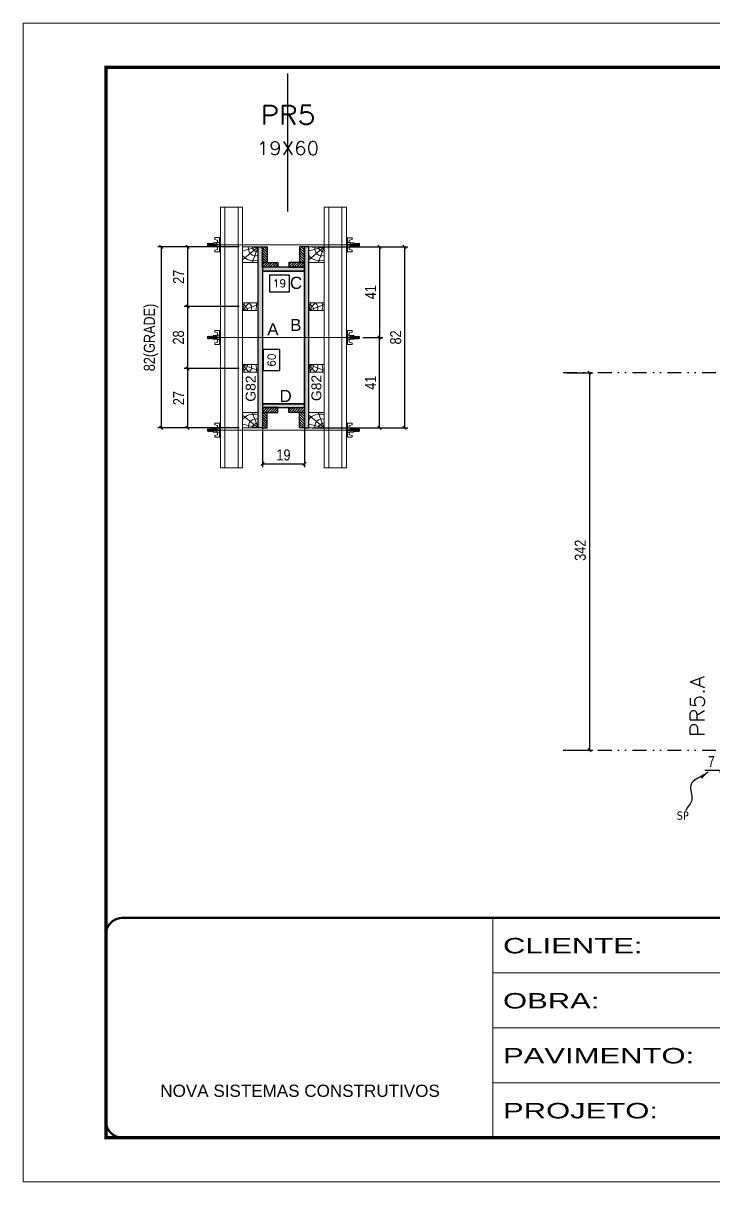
# Model space of a CAD drawing. Extents: x 2102 to 8383, y -13264 to 2718.
# Drawn here: x 3687 to 4313, y -8670 to -7620 of the extents above; entities that cross this region are included whole.
import ezdxf
from ezdxf.enums import TextEntityAlignment as Align

# ---------------------------------------------------------------- set-up
doc = ezdxf.new("R2010")
doc.units = 0
for name, pattern in [('CONTINUO', [0]), ('DASHED', [0.75, 0.5, -0.25]), ('DIVIDE2', [0.625, 0.25, -0.125, 0, -0.125, 0, -0.125]), ('HIDDEN', [0.375, 0.25, -0.125])]:
    doc.linetypes.add(name, pattern=pattern)
for name, color, linetype in [('CHAPA', 1, 'Continuous'), ('COTA', 241, 'Continuous'), ('cotas', 4, 'Continuous'), ('MEIO_PONT', 93, 'Continuous'), ('Nível', 160, 'Continuous'), ('Painéis', 200, 'Continuous'), ('SARRAFO', 251, 'Continuous'), ('texto', 7, 'Continuous'), ('Texto de Titulo', 7, 'Continuous'), ('Texto Qtd Sarr', 242, 'Continuous'), ('TEXTO_GERAL', 7, 'Continuous')]:
    doc.layers.add(name, color=color, linetype=linetype)
for name, color, linetype, lineweight in [('Folhas', 255, 'Continuous', 9), ('Hachura', 251, 'Continuous', 9), ('Madeira', 126, 'Continuous', 18), ('Perfil Metálico', 224, 'Continuous', 18), ('SARRAFO DE PRESSAO', 251, 'DASHED', 9), ('Texto Seção', 7, 'Continuous', 15)]:
    doc.layers.add(name, color=color, linetype=linetype, lineweight=lineweight)
doc.styles.add('ARIAL', font='arial.ttf')
doc.styles.add('COTA TECNICA', font='techl___.ttf', dxfattribs={"height": 10})
doc.styles.add('COTA TECNICA 2X', font='techl___.ttf', dxfattribs={"height": 10})
doc.styles.add('COTA TECNICA-50', font='techl___.ttf', dxfattribs={"height": 10})
doc.styles.add('REGUA-120', font='ROMANS.shx', dxfattribs={"height": 15})
doc.styles.add('ROMANS', font='romans.shx')
doc.styles.add('SANSSERIF', font='sas_____.pfb')
doc.styles.get("Standard").update_dxf_attribs({"font": 'arial.ttf'})
doc.styles.add('Tecnologia', font='')
doc.styles.get('Tecnologia').set_extended_font_data('Forgotten Futurist')
doc.dimstyles.new('COTA PAINEL-50', dxfattribs={"dimtxt": 10, "dimasz": 3, "dimexe": 3, "dimexo": 3, "dimgap": 3, "dimtad": 1, "dimdec": 1, "dimzin": 12, "dimdsep": 46, "dimtxsty": 'COTA TECNICA-50', "dimblk1": 'OBLIQUE', "dimblk2": 'OBLIQUE', "dimsah": 1, "dimcen": 0.9, "dimclrd": 4, "dimclre": 4, "dimclrt": 240, "dimadec": 1, "dimazin": 3, "dimtfac": 1, "dimtdec": 1, "dimtmove": 0, "dimatfit": 3, "dimfxl": 1, "dimtolj": 1, "dimtzin": 12, "dimarcsym": 0})
doc.dimstyles.new('PAINEL', dxfattribs={"dimtxt": 10, "dimasz": 3, "dimexe": 3, "dimexo": 3, "dimgap": 3, "dimtad": 1, "dimdec": 1, "dimzin": 12, "dimdsep": 46, "dimtxsty": 'COTA TECNICA', "dimblk1": 'OBLIQUE', "dimblk2": 'OBLIQUE', "dimsah": 1, "dimcen": 0.9, "dimclrd": 4, "dimclre": 4, "dimclrt": 240, "dimadec": 1, "dimazin": 3, "dimtfac": 1, "dimtdec": 1, "dimtmove": 0, "dimatfit": 3, "dimfxl": 1, "dimtolj": 1, "dimtzin": 12, "dimarcsym": 0})
doc.dimstyles.new('SECAO PILAR', dxfattribs={"dimtxt": 10, "dimasz": 3, "dimexe": 3, "dimexo": 3, "dimgap": 3, "dimtad": 1, "dimdec": 1, "dimlfac": 0.5, "dimzin": 12, "dimdsep": 46, "dimtxsty": 'COTA TECNICA 2X', "dimblk1": 'OBLIQUE', "dimblk2": 'OBLIQUE', "dimsah": 1, "dimcen": 0.9, "dimclrd": 256, "dimclre": 256, "dimclrt": 256, "dimadec": 1, "dimazin": 3, "dimtfac": 1, "dimtdec": 1, "dimtmove": 0, "dimatfit": 3, "dimfxl": 1, "dimtolj": 1, "dimtzin": 12, "dimarcsym": 0})
doc.dimstyles.new('SECÇÃO 2', dxfattribs={"dimtxt": 7, "dimasz": 6, "dimexe": 0.18, "dimexo": 2, "dimgap": -4, "dimtad": 3, "dimdec": 1, "dimlfac": 0.5, "dimzin": 12, "dimdsep": 46, "dimtxsty": 'ROMANS', "dimblk": 'ARCHTICK', "dimcen": 0.09, "dimse1": 1, "dimse2": 1, "dimsd1": 1, "dimsd2": 1, "dimclrd": 180, "dimclre": 5, "dimclrt": 1, "dimadec": 0, "dimazin": 3, "dimtfac": 1, "dimtdec": 1, "dimtofl": 0, "dimtmove": 0, "dimatfit": 3, "dimldrblk": 'ARCHTICK', "dimfxl": 1, "dimtolj": 1, "dimtzin": 0, "dimarcsym": 0})
doc.dimstyles.get("Standard").update_dxf_attribs({"dimtxt": 0.18, "dimasz": 0.18, "dimexe": 0.18, "dimexo": 0.0625, "dimgap": 0.09, "dimtad": 0, "dimtih": 1, "dimtoh": 1, "dimdec": 4, "dimzin": 0, "dimdsep": 46, "dimtxsty": 'Standard', "dimcen": 0.09, "dimadec": 0, "dimazin": 0, "dimtfac": 1, "dimtdec": 4, "dimtofl": 0, "dimtmove": 0, "dimatfit": 3, "dimfxl": 1, "dimtolj": 1, "dimtzin": 0, "dimarcsym": 0})
pattern_1 = [(135, (-18987.3286, 1516.5566), (-1.12253202, -1.12253202), [])]
pattern_2 = [(135, (-18987.3286, 1301.5566), (-1.12253202, -1.12253202), [])]

# ---------------------------------------------------------------- blocks, each defined once
blk = doc.blocks.new('9999999999')
at = {"color": 30, "linetype": 'CONTINUO'}
for p, q in [((98564.6, 34230.2), (98564.6, 34429.4)), ((98564.6, 34379.6), (99584, 34379.6)), ((98564.6, 34329.8), (99488, 34329.8)), ((98564.6, 34280), (99488, 34280))]:
    blk.add_line(p, q, dxfattribs=at)
at = {"color": 30, "linetype": 'CONTINUO', "const_width": 2}
blk.add_lwpolyline([(99584, 34230.2), (99584, 34414.4, 0.414214), (99569, 34429.4), (98229, 34429.4, 0.414214), (98214, 34414.4), (98214, 34245.2, 0.414214), (98229, 34230.2), (99584, 34230.2)], format="xyb", dxfattribs=at)
at = {"layer": 'Folhas'}
blk.add_lwpolyline([(98139, 34190.2), (99624, 34190.2), (99624, 35240.2), (98139, 35240.2)], close=True, dxfattribs=at)
at = {"layer": 'Folhas', "color": 30, "const_width": 3}
blk.add_lwpolyline([(98214, 34230.2), (99584, 34230.2), (99584, 35200.2), (98214, 35200.2)], close=True, dxfattribs=at)
at = {"color": 7, "linetype": 'Continuous', "ltscale": 5, "style": 'ARIAL'}
blk.add_text('NOVA SISTEMAS CONSTRUTIVOS', height=11.059, dxfattribs=at).set_placement((98263.2, 34267.2))
at = {"layer": 'Folhas', "color": 7, "style": 'Tecnologia', "width": 1.5}
for s, p in [('CLIENTE:', (98573.7, 34397.2)), ('OBRA:', (98573.7, 34347.3)), ('PAVIMENTO:', (98573.7, 34297.5)), ('PROJETO:', (98573.7, 34247.7))]:
    blk.add_text(s, height=14, dxfattribs=at).set_placement(p)
blk = doc.blocks.new('*D307')
at = {"layer": 'COTA', "color": 180, "lineweight": -2, "transparency": 16777216}
for p, q in [((3919.8, -7915.4), (3904.8, -7915.4)), ((3904.8, -7915.4), (3904.8, -7934.4)), ((3919.8, -7934.4), (3919.8, -7915.4)), ((3904.8, -7934.4), (3919.8, -7934.4))]:
    blk.add_line(p, q, dxfattribs=at)
at = {"layer": 'Defpoints', "color": 0, "transparency": 16777216}
for p in [(3904.1, -7844.4), (3904.1, -7964.4), (3923.8, -7964.4)]:
    blk.add_point(p, dxfattribs=at)
at = {"layer": 'COTA', "color": 1, "transparency": 16777216, "insert": (3912.3, -7924.9), "char_height": 7, "attachment_point": 5, "rotation": 90, "style": 'ROMANS'}
blk.add_mtext('\\A1;60', dxfattribs=at)
blk = doc.blocks.new('_ArchTick')
at = {"color": 0, "linetype": 'ByBlock', "const_width": 0.15}
blk.add_lwpolyline([(-0.5, -0.5), (0.5, 0.5)], dxfattribs=at)
blk = doc.blocks.new('_Oblique')
at = {"color": 0, "linetype": 'ByBlock', "lineweight": -2}
blk.add_line((-0.5, -0.5), (0.5, 0.5), dxfattribs=at)
blk = doc.blocks.new('*D308')
at = {"layer": 'COTA', "lineweight": -2, "transparency": 16777216}
for p, q in [((3949.1, -7822.4), (4035.9, -7822.4)), ((4032.9, -7822.4), (4032.9, -7986.4)), ((3949.1, -7986.4), (4035.9, -7986.4))]:
    blk.add_line(p, q, dxfattribs=at)
at = {"layer": 'Defpoints', "color": 0, "transparency": 16777216}
for p in [(3946.1, -7822.4), (3946.1, -7986.4), (4032.9, -7986.4)]:
    blk.add_point(p, dxfattribs=at)
at = {"layer": 'COTA', "lineweight": -2, "transparency": 16777216, "xscale": 3, "yscale": 3, "zscale": 3}
for p, rotation in [((4032.9, -7822.4), 90), ((4032.9, -7986.4), 270)]:
    blk.add_blockref('_Oblique', p, dxfattribs=dict(at, rotation=rotation))
at = {"layer": 'COTA', "transparency": 16777216, "insert": (4024.8, -7904.4), "char_height": 10, "attachment_point": 5, "rotation": 90, "style": 'COTA TECNICA 2X'}
blk.add_mtext('\\A1;82', dxfattribs=at)
blk = doc.blocks.new('*D263')
at = {"layer": 'COTA', "lineweight": -2, "transparency": 16777216}
for p, q in [((3983.1, -7822.4), (4013.1, -7822.4)), ((4010.1, -7822.4), (4010.1, -7904.4)), ((3994.9, -7904.4), (4013.1, -7904.4))]:
    blk.add_line(p, q, dxfattribs=at)
at = {"layer": 'Defpoints', "color": 0, "transparency": 16777216}
for p in [(3980.1, -7822.4), (3991.9, -7904.4), (4010.1, -7904.4)]:
    blk.add_point(p, dxfattribs=at)
at = {"layer": 'COTA', "lineweight": -2, "transparency": 16777216, "xscale": 3, "yscale": 3, "zscale": 3}
for p, rotation in [((4010.1, -7822.4), 90), ((4010.1, -7904.4), 270)]:
    blk.add_blockref('_Oblique', p, dxfattribs=dict(at, rotation=rotation))
at = {"layer": 'COTA', "transparency": 16777216, "insert": (4002, -7863.4), "char_height": 10, "attachment_point": 5, "rotation": 90, "style": 'COTA TECNICA 2X'}
blk.add_mtext('\\A1;41', dxfattribs=at)
blk = doc.blocks.new('*D264')
at = {"layer": 'COTA', "lineweight": -2, "transparency": 16777216}
for p, q in [((3994.9, -7904.4), (4013.1, -7904.4)), ((4010.1, -7986.4), (4010.1, -7904.4)), ((3983.1, -7986.4), (4013.1, -7986.4))]:
    blk.add_line(p, q, dxfattribs=at)
at = {"layer": 'Defpoints', "color": 0, "transparency": 16777216}
for p in [(3991.9, -7904.4), (4010.1, -7904.4), (3980.1, -7986.4)]:
    blk.add_point(p, dxfattribs=at)
at = {"layer": 'COTA', "lineweight": -2, "transparency": 16777216, "xscale": 3, "yscale": 3, "zscale": 3}
for p, rotation in [((4010.1, -7904.4), 90), ((4010.1, -7986.4), 270)]:
    blk.add_blockref('_Oblique', p, dxfattribs=dict(at, rotation=rotation))
at = {"layer": 'COTA', "transparency": 16777216, "insert": (4002, -7945.4), "char_height": 10, "attachment_point": 5, "rotation": 90, "style": 'COTA TECNICA 2X'}
blk.add_mtext('\\A1;41', dxfattribs=at)
blk = doc.blocks.new('*D265')
at = {"layer": 'COTA', "color": 180, "lineweight": -2, "transparency": 16777216}
for p, q in [((3928.5, -7847.9), (3910.5, -7847.9)), ((3910.5, -7847.9), (3910.5, -7862.9)), ((3928.5, -7862.9), (3928.5, -7847.9)), ((3910.5, -7862.9), (3928.5, -7862.9))]:
    blk.add_line(p, q, dxfattribs=at)
at = {"layer": 'Defpoints', "color": 0, "transparency": 16777216}
for p in [(3904.1, -7844.4), (3942.1, -7844.4), (3942.1, -7866.9)]:
    blk.add_point(p, dxfattribs=at)
at = {"layer": 'COTA', "color": 1, "transparency": 16777216, "insert": (3919.5, -7855.4), "char_height": 7, "attachment_point": 5, "style": 'ROMANS'}
blk.add_mtext('\\A1;19', dxfattribs=at)
blk = doc.blocks.new('titulo1')
at = {"layer": 'Defpoints', "color": 252, "linetype": 'HIDDEN', "ltscale": 2}
blk.add_line((0, 0), (0, 125), dxfattribs=at)
at = {"layer": 'Defpoints', "style": 'ROMANS', "oblique": 15}
blk.add_attdef('FOLHA', text='', height=10, dxfattribs=at).set_placement((0, 15.6), align=Align.MIDDLE_CENTER)
at = {"layer": 'Texto Qtd Sarr', "color": 3, "style": 'ROMANS', "oblique": 15}
for tag, height, p in [('TITULO', 17, (0, 71.4)), ('SEÇÃO', 12, (0, 41.5))]:
    blk.add_attdef(tag, text='', height=height, dxfattribs=at).set_placement(p, align=Align.MIDDLE_CENTER)
blk = doc.blocks.new('PONTALETE')
at = {"layer": 'Madeira'}
for q in [(2.71, 7), (7, 5.76), (7, 1.74)]:
    blk.add_line((0, 0), q, dxfattribs=at)
blk.add_lwpolyline([(0, 0), (7, 0), (7, 7), (0, 7)], close=True, dxfattribs=at)
for centre, radius, start, end in [((2.04, 0.06), 6.23, 37.2818, 109.0913), ((1.09, 0.9), 3.19, 343.603, 109.9847), ((-0.21, -0.78), 3.09, 14.6322, 86.0383)]:
    blk.add_arc(centre, radius, start, end, dxfattribs=at)
blk = doc.blocks.new('*D266')
at = {"layer": 'COTA', "lineweight": -2, "transparency": 16777216}
for p, q in [((3883.1, -7822.4), (3809.3, -7822.4)), ((3812.3, -7822.4), (3812.3, -7986.4)), ((3883.1, -7986.4), (3809.3, -7986.4))]:
    blk.add_line(p, q, dxfattribs=at)
at = {"layer": 'Defpoints', "color": 0, "transparency": 16777216}
for p in [(3886.1, -7822.4), (3812.3, -7986.4), (3886.1, -7986.4)]:
    blk.add_point(p, dxfattribs=at)
at = {"layer": 'COTA', "lineweight": -2, "transparency": 16777216, "xscale": 3, "yscale": 3, "zscale": 3}
for p, rotation in [((3812.3, -7822.4), 90), ((3812.3, -7986.4), 270)]:
    blk.add_blockref('_Oblique', p, dxfattribs=dict(at, rotation=rotation))
at = {"layer": 'COTA', "transparency": 16777216, "insert": (3803.1, -7904.4), "char_height": 10, "attachment_point": 5, "rotation": 90, "style": 'COTA TECNICA 2X'}
blk.add_mtext('\\A1;82(GRADE)', dxfattribs=at)
blk = doc.blocks.new('MEIO PONTALETE')
at = {"layer": 'Madeira'}
for q in [(2.71, 7), (3.5, 2.88), (3.5, 0.87)]:
    blk.add_line((0, 0), q, dxfattribs=at)
blk.add_lwpolyline([(0, 0), (3.5, 0), (3.5, 7), (0, 7)], close=True, dxfattribs=at)
for centre, radius, start, end in [((2.04, 0.06), 6.23, 76.4499, 109.0913), ((1.09, 0.9), 3.19, 40.9063, 109.9847), ((-0.21, -0.78), 3.09, 14.6322, 86.0383)]:
    blk.add_arc(centre, radius, start, end, dxfattribs=at)
blk = doc.blocks.new('*D267')
at = {"layer": 'COTA', "lineweight": -2, "transparency": 16777216}
for p, q in [((3883.1, -7932.4), (3833.1, -7932.4)), ((3836.1, -7932.4), (3836.1, -7986.4)), ((3883.1, -7986.4), (3833.1, -7986.4))]:
    blk.add_line(p, q, dxfattribs=at)
at = {"layer": 'Defpoints', "color": 0, "transparency": 16777216}
for p in [(3886.1, -7932.4), (3836.1, -7986.4), (3886.1, -7986.4)]:
    blk.add_point(p, dxfattribs=at)
at = {"layer": 'COTA', "lineweight": -2, "transparency": 16777216, "xscale": 3, "yscale": 3, "zscale": 3}
for p, rotation in [((3836.1, -7932.4), 90), ((3836.1, -7986.4), 270)]:
    blk.add_blockref('_Oblique', p, dxfattribs=dict(at, rotation=rotation))
at = {"layer": 'COTA', "transparency": 16777216, "insert": (3828.1, -7959.4), "char_height": 10, "attachment_point": 5, "rotation": 90, "style": 'COTA TECNICA 2X'}
blk.add_mtext('\\A1;27', dxfattribs=at)
blk = doc.blocks.new('C')
at = {"layer": 'Hachura', "color": 0}
for p, q in [((0, 3.22), (0, -3.22)), ((0.45, 3.22), (0, 3.22)), ((0.46, 3.16), (0, 3.16)), ((0.46, 3.05), (0, 3.05)), ((0.46, 2.88), (0, 2.88)), ((0, 2.75), (0, -1.16)), ((0.46, 2.65), (0, 2.65)), ((0.46, 2.23), (0, 2.23)), ((0.46, 1.51), (0, 1.51)), ((0.39, 0.49), (0.17, 0.49)), ((0.45, -3.23), (0.45, 3.22)), ((0.45, 3.22), (2.58, 3.22)), ((1.74, 0.97), (0.45, 0.97)), ((1.45, 0.1), (0.45, 0.1)), ((1.35, 1.94), (1.35, 0.96)), ((2.58, 2.39), (1.47, 2.09)), ((1.74, -0.97), (1.74, 0.97)), ((1.74, 0.97), (1.74, 0.84)), ((1.74, 0.97), (1.74, 0.84)), ((1.74, 0.84), (3.35, 0.84)), ((3.35, 0.45), (1.74, 0.45)), ((2.58, 3.22), (2.58, 2.39)), ((3.32, 0.84), (3.32, -0.84)), ((3.35, 0.84), (3.35, -0.84)), ((3.68, 0.45), (3.35, 0.45)), ((3.84, -0.52), (3.35, 0.45)), ((3.35, 0.06), (3.67, -0.57)), ((3.68, 0.45), (4.16, -0.52)), ((3.72, 0.5), (4.25, -0.57)), ((4.37, -0.55), (3.83, 0.53)), ((4.15, 0.45), (3.93, 0.45)), ((4.42, -0.52), (3.93, 0.45)), ((4.15, 0.45), (4.26, 0.45)), ((4.26, 0.45), (4.74, -0.52)), ((4.3, 0.5), (4.83, -0.57)), ((4.95, -0.55), (4.41, 0.53)), ((4.51, 0.45), (4.84, 0.45)), ((5, -0.52), (4.51, 0.45)), ((4.84, 0.45), (5.32, -0.52)), ((4.88, 0.5), (5.41, -0.57)), ((5.53, -0.55), (4.99, 0.53)), ((5.58, -0.52), (5.09, 0.45)), ((5.42, 0.45), (5.09, 0.45)), ((5.58, -0.52), (5.09, 0.45)), ((5.42, 0.45), (5.74, -0.19)), ((5.46, 0.5), (5.74, -0.07)), ((5.74, 0.19), (5.57, 0.53)), ((5.74, 0.32), (5.68, 0.45)), ((5.68, 0.45), (5.74, 0.45)), ((5.74, 0.45), (5.9, 0.29)), ((5.74, 0.45), (5.74, -0.52)), ((5.9, -0.36), (5.9, 0.29)), ((0.45, 0), (0, 0)), ((0.46, -1.52), (0, -1.52)), ((0.46, -2.23), (0, -2.23)), ((0.46, -2.65), (0, -2.65)), ((0.46, -2.88), (0, -2.88)), ((0.46, -3.05), (0, -3.05)), ((0.46, -3.16), (0, -3.16)), ((0, -3.22), (2.57, -3.22)), ((0.08, -0.48), (0.29, -0.48)), ((0.29, -0.48), (0.4, -0.48)), ((0.45, 0), (0.45, -0.97)), ((0.45, -0.16), (1.45, -0.16)), ((0.45, -0.65), (0.45, -0.32)), ((0.45, -3.23), (0.45, -0.65)), ((0.45, -0.97), (1.74, -0.97)), ((1.35, -1.94), (1.35, -0.97)), ((2.58, -2.39), (1.47, -2.1)), ((3.35, -0.32), (1.74, -0.32)), ((3.35, -0.84), (1.74, -0.84)), ((2.58, -3.23), (2.58, -2.39)), ((3.35, -0.07), (3.58, -0.52)), ((3.35, -0.52), (3.58, -0.52)), ((3.84, -0.52), (4.16, -0.52)), ((4.42, -0.52), (4.74, -0.52)), ((4.63, -0.52), (4.74, -0.52)), ((5, -0.52), (5.32, -0.52)), ((5.58, -0.52), (5.74, -0.52)), ((5.74, -0.52), (5.9, -0.36)), ((5.74, -0.52), (5.74, -0.52))]:
    blk.add_line(p, q, dxfattribs=at)
for centre, radius, start, end in [((1.52, 1.94), 0.161, 104.7436, 180), ((1.44, -0.03), 0.129, 272.695, 87.305), ((3.81, 0.39), 0.143, 25.5688, 154.4312), ((4.39, 0.39), 0.143, 25.5688, 154.4312), ((4.97, 0.39), 0.143, 25.5688, 154.4312), ((5.55, 0.39), 0.143, 25.5688, 154.4312), ((0.17, -0.37), 0.174, 221.744, 317.8592), ((1.52, -1.94), 0.161, 180, 255.2564), ((3.71, -0.4), 0.174, 222.1408, 318.256), ((4.29, -0.4), 0.174, 222.1408, 318.256), ((4.87, -0.4), 0.174, 222.1408, 318.256), ((5.45, -0.4), 0.174, 222.1408, 318.256), ((5.61, -0.4), 0.174, 317.8592, 318.256)]:
    blk.add_arc(centre, radius, start, end, dxfattribs=at)
blk = doc.blocks.new('*D268')
at = {"layer": 'COTA', "lineweight": -2, "transparency": 16777216}
for p, q in [((3883.1, -7822.4), (3833.1, -7822.4)), ((3836.1, -7822.4), (3836.1, -7876.4)), ((3883.1, -7876.4), (3833.1, -7876.4))]:
    blk.add_line(p, q, dxfattribs=at)
at = {"layer": 'Defpoints', "color": 0, "transparency": 16777216}
for p in [(3886.1, -7822.4), (3836.1, -7876.4), (3886.1, -7876.4)]:
    blk.add_point(p, dxfattribs=at)
at = {"layer": 'COTA', "lineweight": -2, "transparency": 16777216, "xscale": 3, "yscale": 3, "zscale": 3}
for p, rotation in [((3836.1, -7822.4), 90), ((3836.1, -7876.4), 270)]:
    blk.add_blockref('_Oblique', p, dxfattribs=dict(at, rotation=rotation))
at = {"layer": 'COTA', "transparency": 16777216, "insert": (3828.1, -7849.4), "char_height": 10, "attachment_point": 5, "rotation": 90, "style": 'COTA TECNICA 2X'}
blk.add_mtext('\\A1;27', dxfattribs=at)
blk = doc.blocks.new('*D269')
at = {"layer": 'COTA', "lineweight": -2, "transparency": 16777216}
for p, q in [((3883.1, -7876.4), (3833.1, -7876.4)), ((3836.1, -7876.4), (3836.1, -7932.4)), ((3883.1, -7932.4), (3833.1, -7932.4))]:
    blk.add_line(p, q, dxfattribs=at)
at = {"layer": 'Defpoints', "color": 0, "transparency": 16777216}
for p in [(3886.1, -7876.4), (3836.1, -7932.4), (3886.1, -7932.4)]:
    blk.add_point(p, dxfattribs=at)
at = {"layer": 'COTA', "lineweight": -2, "transparency": 16777216, "xscale": 3, "yscale": 3, "zscale": 3}
for p, rotation in [((3836.1, -7876.4), 90), ((3836.1, -7932.4), 270)]:
    blk.add_blockref('_Oblique', p, dxfattribs=dict(at, rotation=rotation))
at = {"layer": 'COTA', "transparency": 16777216, "insert": (3828, -7904.4), "char_height": 10, "attachment_point": 5, "rotation": 90, "style": 'COTA TECNICA 2X'}
blk.add_mtext('\\A1;28', dxfattribs=at)
blk = doc.blocks.new('*D1043')
at = {"layer": 'COTA', "lineweight": -2, "transparency": 16777216}
for p, q in [((3904.1, -7971), (3904.1, -8022)), ((3942.1, -7971), (3942.1, -8022)), ((3904.1, -8019), (3942.1, -8019))]:
    blk.add_line(p, q, dxfattribs=at)
at = {"layer": 'Defpoints', "color": 0, "transparency": 16777216}
for p in [(3904.1, -7968), (3942.1, -7968), (3942.1, -8019)]:
    blk.add_point(p, dxfattribs=at)
at = {"layer": 'COTA', "lineweight": -2, "transparency": 16777216, "xscale": 3, "yscale": 3, "zscale": 3, "rotation": 180}
blk.add_blockref('_Oblique', (3904.1, -8019), dxfattribs=at)
at = {"layer": 'COTA', "lineweight": -2, "transparency": 16777216, "xscale": 3, "yscale": 3, "zscale": 3}
blk.add_blockref('_Oblique', (3942.1, -8019), dxfattribs=at)
at = {"layer": 'COTA', "transparency": 16777216, "insert": (3923.1, -8010.9), "char_height": 10, "attachment_point": 5, "style": 'COTA TECNICA 2X'}
blk.add_mtext('\\A1;19', dxfattribs=at)
blk = doc.blocks.new('*D1044')
at = {"layer": 'cotas', "color": 4, "linetype": 'ByBlock', "lineweight": -2, "transparency": 16777216}
for p, q in [((4179.6, -7936.3), (4203.3, -7936.3)), ((4200.3, -7936.3), (4200.3, -8278.3)), ((4179.6, -8278.3), (4203.3, -8278.3))]:
    blk.add_line(p, q, dxfattribs=at)
at = {"layer": 'Defpoints', "color": 0, "linetype": 'ByBlock', "transparency": 16777216}
for p in [(4176.6, -7936.3), (4176.6, -8278.3), (4200.3, -8278.3)]:
    blk.add_point(p, dxfattribs=at)
at = {"layer": 'cotas', "color": 4, "linetype": 'ByBlock', "lineweight": -2, "transparency": 16777216, "xscale": 3, "yscale": 3, "zscale": 3}
for p, rotation in [((4200.3, -7936.3), 90), ((4200.3, -8278.3), 270)]:
    blk.add_blockref('_Oblique', p, dxfattribs=dict(at, rotation=rotation))
at = {"layer": 'cotas', "color": 240, "linetype": 'ByBlock', "transparency": 16777216, "insert": (4192.1, -8097.2), "char_height": 10, "attachment_point": 5, "rotation": 90, "style": 'COTA TECNICA'}
blk.add_mtext('\\A1;342', dxfattribs=at)
blk = doc.blocks.new('*D271')
at = {"layer": 'COTA', "color": 4, "lineweight": -2, "transparency": 16777216}
for p, q in [((4319.7, -8281.3), (4319.7, -8299.8)), ((4326.7, -8279.3), (4326.7, -8299.8)), ((4319.7, -8296.8), (4304.9, -8296.8)), ((4326.7, -8296.8), (4319.7, -8296.8))]:
    blk.add_line(p, q, dxfattribs=at)
at = {"layer": 'Defpoints', "color": 0, "transparency": 16777216}
for p in [(4319.7, -8278.3), (4326.7, -8276.3), (4319.7, -8296.8)]:
    blk.add_point(p, dxfattribs=at)
at = {"layer": 'COTA', "color": 4, "lineweight": -2, "transparency": 16777216, "xscale": 3, "yscale": 3, "zscale": 3, "rotation": 180}
blk.add_blockref('_Oblique', (4319.7, -8296.8), dxfattribs=at)
at = {"layer": 'COTA', "color": 4, "lineweight": -2, "transparency": 16777216, "xscale": 3, "yscale": 3, "zscale": 3}
blk.add_blockref('_Oblique', (4326.7, -8296.8), dxfattribs=at)
at = {"layer": 'COTA', "color": 240, "transparency": 16777216, "insert": (4310.8, -8288.7), "char_height": 10, "attachment_point": 5, "style": 'COTA TECNICA-50'}
blk.add_mtext('\\A1;7', dxfattribs=at)

msp = doc.modelspace()

# ---------------------------------------------------------------- hatches: boundary and pattern name
at = {"layer": 'Hachura'}
h = msp.add_hatch(color=256, dxfattribs=at)
h.dxf.hatch_style = 1
h.paths.add_polyline_path([(3904.08, -7986.4), (3900.08, -7986.4), (3900.08, -7822.4), (3904.08, -7822.4)])
h = msp.add_hatch(color=256, dxfattribs=at)
h.dxf.hatch_style = 1
h.paths.add_polyline_path([(3904.08, -7986.4), (3900.08, -7986.4), (3900.08, -7822.4), (3904.08, -7822.4)])
h = msp.add_hatch(dxfattribs=at)
h.set_pattern_fill('ANSI31', color=256, scale=0.5, angle=90, style=0)
h.set_pattern_definition(pattern_2)
h.paths.add_polyline_path([(3904.08, -7836.4), (3908.48, -7836.4), (3908.48, -7822.4), (3904.08, -7822.4)])
h = msp.add_hatch(dxfattribs=at)
h.set_pattern_fill('ANSI31', color=256, scale=0.5, angle=90, style=0)
h.set_pattern_definition(pattern_2)
h.paths.add_polyline_path([(3942.08, -7836.4), (3937.68, -7836.4), (3937.68, -7822.4), (3942.08, -7822.4)])
h = msp.add_hatch(color=256, dxfattribs=at)
h.dxf.hatch_style = 1
h.paths.add_polyline_path([(3942.08, -7986.4), (3946.08, -7986.4), (3946.08, -7822.4), (3942.08, -7822.4)])
h = msp.add_hatch(color=256, dxfattribs=at)
h.dxf.hatch_style = 1
h.paths.add_polyline_path([(3942.08, -7986.4), (3946.08, -7986.4), (3946.08, -7822.4), (3942.08, -7822.4)])
h = msp.add_hatch(dxfattribs=at)
h.set_pattern_fill('ANSI31', color=256, scale=0.5, style=0)
h.set_pattern_definition([(45, (13078.0314, 15088.6129), (-1.12253202, 1.12253202), [])])
h.paths.add_polyline_path([(3918.08, -7840.8), (3918.08, -7836.4), (3904.08, -7836.4), (3904.08, -7840.8)])
h = msp.add_hatch(color=256, dxfattribs=at)
h.dxf.hatch_style = 1
h.paths.add_polyline_path([(3904.08, -7840.8), (3904.08, -7844.4), (3942.08, -7844.4), (3942.08, -7840.8)])
h = msp.add_hatch(color=256, dxfattribs=at)
h.dxf.hatch_style = 1
h.paths.add_polyline_path([(3904.08, -7840.8), (3904.08, -7844.4), (3942.08, -7844.4), (3942.08, -7840.8)])
h = msp.add_hatch(dxfattribs=at)
h.set_pattern_fill('ANSI31', color=256, scale=0.5, style=0)
h.set_pattern_definition([(45, (13066.0314, 15088.6129), (-1.12253202, 1.12253202), [])])
h.paths.add_polyline_path([(3928.08, -7840.8), (3928.08, -7836.4), (3942.08, -7836.4), (3942.08, -7840.8)])
h = msp.add_hatch(color=256, dxfattribs=at)
h.dxf.hatch_style = 1
h.paths.add_polyline_path([(3904.08, -7964.4), (3904.08, -7968), (3942.08, -7968), (3942.08, -7964.4)])
h = msp.add_hatch(color=256, dxfattribs=at)
h.dxf.hatch_style = 1
h.paths.add_polyline_path([(3904.08, -7964.4), (3904.08, -7968), (3942.08, -7968), (3942.08, -7964.4)])
h = msp.add_hatch(dxfattribs=at)
h.set_pattern_fill('ANSI31', color=256, scale=0.5, style=0)
h.set_pattern_definition([(45, (13078.0314, 15134.6129), (-1.12253202, 1.12253202), [])])
h.paths.add_polyline_path([(3918.08, -7968), (3918.08, -7972.4), (3904.08, -7972.4), (3904.08, -7968)])
h = msp.add_hatch(dxfattribs=at)
h.set_pattern_fill('ANSI31', color=256, scale=0.5, style=0)
h.set_pattern_definition([(45, (13066.0314, 15134.6129), (-1.12253202, 1.12253202), [])])
h.paths.add_polyline_path([(3928.08, -7968), (3928.08, -7972.4), (3942.08, -7972.4), (3942.08, -7968)])
h = msp.add_hatch(dxfattribs=at)
h.set_pattern_fill('ANSI31', color=256, scale=0.5, angle=90, style=0)
h.set_pattern_definition(pattern_1)
h.paths.add_polyline_path([(3904.08, -7972.4), (3908.48, -7972.4), (3908.48, -7986.4), (3904.08, -7986.4)])
h = msp.add_hatch(dxfattribs=at)
h.set_pattern_fill('ANSI31', color=256, scale=0.5, angle=90, style=0)
h.set_pattern_definition(pattern_1)
h.paths.add_polyline_path([(3942.08, -7972.4), (3937.68, -7972.4), (3937.68, -7986.4), (3942.08, -7986.4)])

# ---------------------------------------------------------------- linework, layer by layer
at = {"layer": 'CHAPA'}
for points in [[(3904.08, -7986.4), (3900.08, -7986.4), (3900.08, -7822.4), (3904.08, -7822.4)], [(3904.08, -7986.4), (3900.08, -7986.4), (3900.08, -7822.4), (3904.08, -7822.4)], [(3942.08, -7986.4), (3946.08, -7986.4), (3946.08, -7822.4), (3942.08, -7822.4)], [(3942.08, -7986.4), (3946.08, -7986.4), (3946.08, -7822.4), (3942.08, -7822.4)], [(3904.08, -7840.8), (3904.08, -7844.4), (3942.08, -7844.4), (3942.08, -7840.8)], [(3904.08, -7840.8), (3904.08, -7844.4), (3942.08, -7844.4), (3942.08, -7840.8)], [(3904.08, -7964.4), (3904.08, -7968), (3942.08, -7968), (3942.08, -7964.4)], [(3904.08, -7964.4), (3904.08, -7968), (3942.08, -7968), (3942.08, -7964.4)]]:
    msp.add_lwpolyline(points, close=True, dxfattribs=at)
at = {"layer": 'Hachura'}
for p, q in [((3855.28, -7820.39), (3987.08, -7820.39)), ((3855.28, -7904.4), (3987.08, -7904.4)), ((3855.28, -7988.4), (3987.08, -7988.4))]:
    msp.add_line(p, q, dxfattribs=at)
at = {"layer": 'Madeira'}
for points in [[(3900.08, -7986.4), (3886.08, -7986.4), (3886.08, -7822.4), (3900.08, -7822.4)], [(3946.08, -7986.4), (3960.08, -7986.4), (3960.08, -7822.4), (3946.08, -7822.4)]]:
    msp.add_lwpolyline(points, close=True, dxfattribs=at)
at = {"layer": 'Nível', "color": 4, "linetype": 'DIVIDE2', "ltscale": 50}
for p, q in [((4176.58, -7936.29), (5132.28, -7936.29)), ((4176.58, -8278.29), (5132.28, -8278.29))]:
    msp.add_line(p, q, dxfattribs=at)
at = {"layer": 'Painéis'}
msp.add_lwpolyline([(3942.08, -7844.4), (3904.08, -7844.4), (3904.08, -7964.4), (3942.08, -7964.4)], close=True, dxfattribs=at)
at = {"layer": 'Perfil Metálico'}
for points in [[(3866.08, -8022.4), (3886.08, -8022.4), (3886.08, -7786.4), (3866.08, -7786.4)], [(3882.08, -7786.4), (3870.08, -7786.4), (3870.08, -8022.4), (3882.08, -8022.4)], [(3980.08, -8022.4), (3960.08, -8022.4), (3960.08, -7786.4), (3980.08, -7786.4)], [(3964.08, -7786.4), (3976.08, -7786.4), (3976.08, -8022.4), (3964.08, -8022.4)]]:
    msp.add_lwpolyline(points, close=True, dxfattribs=at)
at = {"layer": 'SARRAFO'}
for points in [[(3908.48, -7822.4), (3908.48, -7836.4), (3904.08, -7836.4), (3904.08, -7822.4)], [(3937.68, -7822.4), (3937.68, -7836.4), (3942.08, -7836.4), (3942.08, -7822.4)], [(3904.08, -7836.4), (3918.08, -7836.4), (3918.08, -7840.8), (3904.08, -7840.8)], [(3942.08, -7836.4), (3928.08, -7836.4), (3928.08, -7840.8), (3942.08, -7840.8)], [(3904.08, -7972.4), (3918.08, -7972.4), (3918.08, -7968), (3904.08, -7968)], [(3942.08, -7972.4), (3928.08, -7972.4), (3928.08, -7968), (3942.08, -7968)], [(3908.48, -7986.4), (3908.48, -7972.4), (3904.08, -7972.4), (3904.08, -7986.4)], [(3937.68, -7986.4), (3937.68, -7972.4), (3942.08, -7972.4), (3942.08, -7986.4)]]:
    msp.add_lwpolyline(points, close=True, dxfattribs=at)

# ---------------------------------------------------------------- block references
at = {"layer": 'Hachura', "linetype": 'Continuous', "yscale": 2, "zscale": 2, "rotation": 180}
for p, xscale in [((3866.08, -7820.39), 2), ((3980.08, -7820.4), -2)]:
    msp.add_blockref('C', p, dxfattribs=dict(at, xscale=xscale))
at = {"layer": 'Hachura', "linetype": 'Continuous', "yscale": 2, "zscale": 2}
for p, xscale in [((3866.08, -7904.4), -2), ((3980.08, -7904.39), 2), ((3866.08, -7988.4), -2), ((3980.08, -7988.39), 2)]:
    msp.add_blockref('C', p, dxfattribs=dict(at, xscale=xscale))
at = {"layer": 'MEIO_PONT'}
for name, p, xscale, yscale, zscale, rotation in [('PONTALETE', (3900.08, -7822.4), 2, 2, 2, 180), ('PONTALETE', (3960.08, -7822.4), 2, 2, 2, 180), ('MEIO PONTALETE', (3886.08, -7879.9), -1.999999997962732, 1.999999997962732, 1.999999997962732, 270), ('MEIO PONTALETE', (3946.08, -7879.9), -1.999999997962732, 1.999999997962732, 1.999999997962732, 270), ('MEIO PONTALETE', (3886.08, -7928.9), 1.999999997962732, 1.999999997962732, 1.999999997962732, 270), ('MEIO PONTALETE', (3946.08, -7928.9), 1.999999997962732, 1.999999997962732, 1.999999997962732, 270)]:
    msp.add_blockref(name, p, dxfattribs=dict(at, xscale=xscale, yscale=yscale, zscale=zscale, rotation=rotation))
at = {"layer": 'MEIO_PONT', "xscale": -2, "yscale": 2, "zscale": 2}
for p in [(3900.08, -7986.4), (3960.08, -7986.4)]:
    msp.add_blockref('PONTALETE', p, dxfattribs=at)
at = {"layer": 'SARRAFO DE PRESSAO', "color": 6, "linetype": 'ByBlock'}
msp.add_blockref('9999999999', (-94451.69, -42859.78), dxfattribs=at)
at = {"layer": 'Texto Seção'}
ref = msp.add_blockref('titulo1', (3927.14, -7790.29), dxfattribs=at)
ref.add_attrib('TITULO', 'PR5', dxfattribs={"layer": 'Texto de Titulo', "color": 7, "height": 17, "style": 'ROMANS', "width": 1.1}).set_placement((3927.14, -7702.79), align=Align.MIDDLE_CENTER)
ref.add_attrib('SEÇÃO', '19X60', dxfattribs={"layer": 'Texto de Titulo', "color": 7, "height": 12, "style": 'ROMANS', "width": 1.1}).set_placement((3927.14, -7732.79), align=Align.MIDDLE_CENTER)

# ---------------------------------------------------------------- texts
at = {"layer": 'texto', "color": 0, "insert": (4284.9, -8337.78), "char_height": 7.5, "attachment_point": 5}
msp.add_mtext('{\\fTahoma|b0|i0|c0|p34;\\C4;SP}', dxfattribs=at)
at = {"layer": 'Texto Seção', "style": 'REGUA-120', "width": 1.1}
msp.add_text('PR5.A', height=13, rotation=90, dxfattribs=at).set_placement((4304.54, -8266.23))
at = {"layer": 'TEXTO_GERAL', "style": 'ARIAL'}
for s, p in [('C', (3934.5, -7854.89)), ('A', (3913.54, -7896.95)), ('B', (3934.25, -7893.03)), ('D', (3925.04, -7957.4))]:
    msp.add_text(s, height=11, dxfattribs=at).set_placement(p, align=Align.MIDDLE_CENTER)
at = {"layer": 'TEXTO_GERAL', "color": 0, "linetype": 'Continuous', "style": 'SANSSERIF'}
for p in [(3893.35, -7962.59), (3952.91, -7962.04)]:
    msp.add_text('G82', height=9, rotation=90, dxfattribs=at).set_placement(p, align=Align.MIDDLE_LEFT)

# ---------------------------------------------------------------- dimensions: what is measured, and where the dimension line sits
at = {"layer": 'COTA'}
dim = msp.add_linear_dim(base=(3812.3, -7986.4), p1=(3886.08, -7822.4), p2=(3886.08, -7986.4), angle=270, text='<>(GRADE)', dimstyle='SECAO PILAR', dxfattribs=at)
dim.commit()
dim.dimension.update_dxf_attribs({"geometry": '*D266', "text_midpoint": (3803.08, -7904.4)})
for base, p1, p2, angle, dimstyle, picture, middle in [((3836.14, -7876.4), (3886.08, -7822.4), (3886.08, -7876.4), 270, 'SECAO PILAR', '*D268', (3828.07, -7849.4)), ((4032.85, -7986.4), (3946.08, -7822.4), (3946.08, -7986.4), 270, 'SECAO PILAR', '*D308', (4024.76, -7904.4)), ((4010.09, -7904.4), (3980.08, -7822.4), (3991.88, -7904.4), 270, 'SECAO PILAR', '*D263', (4002.01, -7863.4)), ((3836.14, -7932.4), (3886.08, -7876.4), (3886.08, -7932.4), 270, 'SECAO PILAR', '*D269', (3828.05, -7904.4)), ((4010.09, -7904.4), (3980.08, -7986.4), (3991.88, -7904.4), 90, 'SECAO PILAR', '*D264', (4002.01, -7945.4)), ((3836.14, -7986.4), (3886.08, -7932.4), (3886.08, -7986.4), 270, 'SECAO PILAR', '*D267', (3828.07, -7959.4)), ((4319.68, -8296.8), (4326.68, -8276.29), (4319.68, -8278.29), 180, 'COTA PAINEL-50', '*D271', (4310.81, -8288.73))]:
    dim = msp.add_linear_dim(base=base, p1=p1, p2=p2, angle=angle, dimstyle=dimstyle, dxfattribs=at)
    dim.commit()
    dim.dimension.update_dxf_attribs({"geometry": picture, "text_midpoint": middle})
dim = msp.add_linear_dim(base=(3923.85, -7964.4), p1=(3904.08, -7844.4), p2=(3904.08, -7964.4), angle=270, dimstyle='SECÇÃO 2', dxfattribs=at)
dim.commit()
dim.dimension.update_dxf_attribs({"geometry": '*D307', "text_midpoint": (3923.85, -7924.89), "dimtype": 160})
dim = msp.add_linear_dim(base=(3942.08, -7866.85), p1=(3904.08, -7844.4), p2=(3942.08, -7844.4), dimstyle='SECÇÃO 2', dxfattribs=at)
dim.commit()
dim.dimension.update_dxf_attribs({"geometry": '*D265', "text_midpoint": (3919.52, -7866.85), "dimtype": 160})
dim = msp.add_linear_dim(base=(3942.08, -8019.03), p1=(3904.08, -7968), p2=(3942.08, -7968), dimstyle='SECAO PILAR', dxfattribs=at)
dim.commit()
dim.dimension.update_dxf_attribs({"geometry": '*D1043', "text_midpoint": (3923.08, -8010.95)})
at = {"layer": 'cotas', "linetype": 'ByBlock'}
dim = msp.add_linear_dim(base=(4200.3, -8278.29), p1=(4176.58, -7936.29), p2=(4176.58, -8278.29), angle=90, dimstyle='PAINEL', dxfattribs=at)
dim.commit()
dim.dimension.update_dxf_attribs({"geometry": '*D1044', "text_midpoint": (4200.3, -8097.25), "dimtype": 160})

# ---------------------------------------------------------------- leaders
at = {"layer": 'COTA', "path_type": 1}
msp.add_leader([(4307.85, -8298.47), (4292.06, -8310.31), (4292.99, -8323.31), (4287.43, -8333.09)], dimstyle='Standard', override={"dimasz": 8}, dxfattribs=at)

doc.saveas('drawing.dxf')
